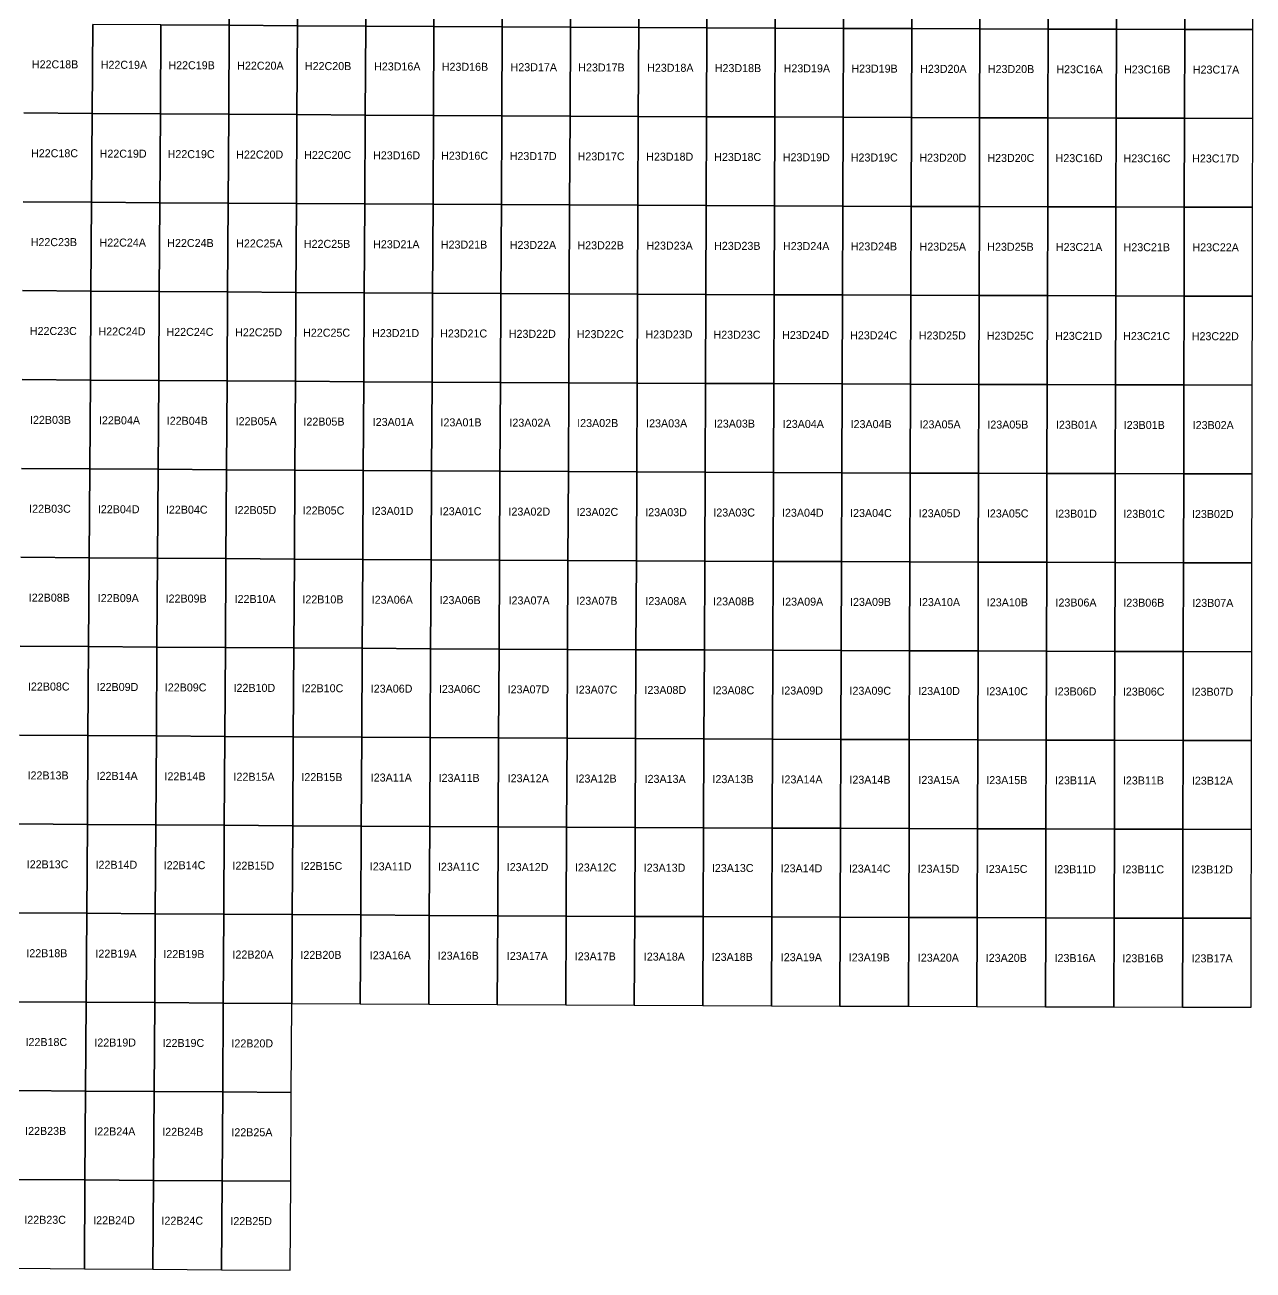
# Model space of a CAD drawing. Extents: x 333963 to 497885, y 4379816 to 4501773.
# Drawn here: x 446719 to 485083, y 4401903 to 4440791 of the extents above; entities that cross this region are included whole.
import ezdxf

# ---------------------------------------------------------------- set-up
doc = ezdxf.new("R2010")
doc.units = 0
doc.layers.add('PINDEX_5000', color=7, linetype='Continuous')

msp = doc.modelspace()

# ---------------------------------------------------------------- linework, layer by layer
at = {"layer": 'PINDEX_5000'}
for p, q in [((453102, 4440778), (453119, 4443554)), ((453119, 4443554), (453102, 4440778)), ((455234, 4440765), (455250, 4443541)), ((455250, 4443541), (455234, 4440765)), ((457365, 4440752), (457381, 4443528)), ((457381, 4443528), (457365, 4440752)), ((459497, 4440741), (459512, 4443517)), ((459512, 4443517), (459497, 4440741)), ((461629, 4440730), (461643, 4443506)), ((461643, 4443506), (461629, 4440730)), ((463761, 4440719), (463774, 4443495)), ((463774, 4443495), (463761, 4440719)), ((465892, 4440709), (465905, 4443485)), ((465905, 4443485), (465892, 4440709)), ((468024, 4440700), (468036, 4443476)), ((468036, 4443476), (468024, 4440700)), ((470156, 4440691), (470167, 4443467)), ((470167, 4443467), (470156, 4440691)), ((472287, 4440683), (472298, 4443459)), ((472298, 4443459), (472287, 4440683)), ((474419, 4440676), (474429, 4443452)), ((474429, 4443452), (474419, 4440676)), ((476551, 4440669), (476560, 4443445)), ((476560, 4443445), (476551, 4440669)), ((478683, 4440663), (478691, 4443438)), ((478691, 4443438), (478683, 4440663)), ((480814, 4440657), (480821, 4443433)), ((480821, 4443433), (480814, 4440657)), ((482946, 4440652), (482952, 4443428)), ((482952, 4443428), (482946, 4440652)), ((485078, 4440647), (485083, 4443423)), ((448820, 4438029), (448838, 4440805)), ((448838, 4440805), (448820, 4438029)), ((450970, 4440791), (448838, 4440805)), ((450952, 4438015), (450970, 4440791)), ((450970, 4440791), (450952, 4438015)), ((453102, 4440778), (450970, 4440791)), ((450970, 4440791), (453102, 4440778)), ((453085, 4438002), (453102, 4440778)), ((453102, 4440778), (453085, 4438002)), ((455234, 4440765), (453102, 4440778)), ((453102, 4440778), (455234, 4440765)), ((455217, 4437989), (455234, 4440765)), ((455234, 4440765), (455217, 4437989)), ((457365, 4440752), (455234, 4440765)), ((455234, 4440765), (457365, 4440752)), ((457350, 4437976), (457365, 4440752)), ((457365, 4440752), (457350, 4437976)), ((459497, 4440741), (457365, 4440752)), ((457365, 4440752), (459497, 4440741)), ((459482, 4437965), (459497, 4440741)), ((459497, 4440741), (459482, 4437965)), ((461629, 4440730), (459497, 4440741)), ((459497, 4440741), (461629, 4440730)), ((461615, 4437954), (461629, 4440730)), ((461629, 4440730), (461615, 4437954)), ((463761, 4440719), (461629, 4440730)), ((461629, 4440730), (463761, 4440719)), ((463747, 4437943), (463761, 4440719)), ((463761, 4440719), (463747, 4437943)), ((465892, 4440709), (463761, 4440719)), ((463761, 4440719), (465892, 4440709)), ((465880, 4437933), (465892, 4440709)), ((465892, 4440709), (465880, 4437933)), ((468024, 4440700), (465892, 4440709)), ((465892, 4440709), (468024, 4440700)), ((468012, 4437924), (468024, 4440700)), ((468024, 4440700), (468012, 4437924)), ((470156, 4440691), (468024, 4440700)), ((468024, 4440700), (470156, 4440691)), ((470145, 4437915), (470156, 4440691)), ((470156, 4440691), (470145, 4437915)), ((472287, 4440683), (470156, 4440691)), ((470156, 4440691), (472287, 4440683)), ((472277, 4437907), (472287, 4440683)), ((472287, 4440683), (472277, 4437907)), ((474419, 4440676), (472287, 4440683)), ((472287, 4440683), (474419, 4440676)), ((474410, 4437900), (474419, 4440676)), ((474419, 4440676), (474410, 4437900)), ((476551, 4440669), (474419, 4440676)), ((474419, 4440676), (476551, 4440669)), ((476542, 4437893), (476551, 4440669)), ((476551, 4440669), (476542, 4437893)), ((478683, 4440663), (476551, 4440669)), ((476551, 4440669), (478683, 4440663)), ((478675, 4437887), (478683, 4440663)), ((478683, 4440663), (478675, 4437887)), ((480814, 4440657), (478683, 4440663)), ((478683, 4440663), (480814, 4440657)), ((480807, 4437881), (480814, 4440657)), ((480814, 4440657), (480807, 4437881)), ((482946, 4440652), (480814, 4440657)), ((480814, 4440657), (482946, 4440652)), ((482940, 4437876), (482946, 4440652)), ((482946, 4440652), (482940, 4437876)), ((485078, 4440647), (482946, 4440652)), ((482946, 4440652), (485078, 4440647)), ((485072, 4437871), (485078, 4440647)), ((446687, 4438044), (448820, 4438029)), ((448820, 4438029), (446687, 4438044)), ((448801, 4435253), (448820, 4438029)), ((448820, 4438029), (448801, 4435253)), ((448820, 4438029), (450952, 4438015)), ((450952, 4438015), (448820, 4438029)), ((450934, 4435239), (450952, 4438015)), ((450952, 4438015), (450934, 4435239)), ((450952, 4438015), (453085, 4438002)), ((453085, 4438002), (450952, 4438015)), ((453068, 4435226), (453085, 4438002)), ((453085, 4438002), (453068, 4435226)), ((453085, 4438002), (455217, 4437989)), ((455217, 4437989), (453085, 4438002)), ((455201, 4435213), (455217, 4437989)), ((455217, 4437989), (455201, 4435213)), ((455217, 4437989), (457350, 4437976)), ((457350, 4437976), (455217, 4437989)), ((457334, 4435201), (457350, 4437976)), ((457350, 4437976), (457334, 4435201)), ((457350, 4437976), (459482, 4437965)), ((459482, 4437965), (457350, 4437976)), ((459467, 4435189), (459482, 4437965)), ((459482, 4437965), (459467, 4435189)), ((459482, 4437965), (461615, 4437954)), ((461615, 4437954), (459482, 4437965)), ((461601, 4435178), (461615, 4437954)), ((461615, 4437954), (461601, 4435178)), ((461615, 4437954), (463747, 4437943)), ((463747, 4437943), (461615, 4437954)), ((463734, 4435167), (463747, 4437943)), ((463747, 4437943), (463734, 4435167)), ((463747, 4437943), (465880, 4437933)), ((465880, 4437933), (463747, 4437943)), ((465867, 4435157), (465880, 4437933)), ((465880, 4437933), (465867, 4435157)), ((465880, 4437933), (468012, 4437924)), ((468012, 4437924), (465880, 4437933)), ((468001, 4435148), (468012, 4437924)), ((468012, 4437924), (468001, 4435148)), ((468012, 4437924), (470145, 4437915)), ((470145, 4437915), (468012, 4437924)), ((470134, 4435139), (470145, 4437915)), ((470145, 4437915), (470134, 4435139)), ((470145, 4437915), (472277, 4437907)), ((472277, 4437907), (470145, 4437915)), ((472267, 4435131), (472277, 4437907)), ((472277, 4437907), (472267, 4435131)), ((472277, 4437907), (474410, 4437900)), ((474410, 4437900), (472277, 4437907)), ((474401, 4435124), (474410, 4437900)), ((474410, 4437900), (474401, 4435124)), ((474410, 4437900), (476542, 4437893)), ((476542, 4437893), (474410, 4437900)), ((476534, 4435117), (476542, 4437893)), ((476542, 4437893), (476534, 4435117)), ((476542, 4437893), (478675, 4437887)), ((478675, 4437887), (476542, 4437893)), ((478667, 4435111), (478675, 4437887)), ((478675, 4437887), (478667, 4435111)), ((478675, 4437887), (480807, 4437881)), ((480807, 4437881), (478675, 4437887)), ((480800, 4435105), (480807, 4437881)), ((480807, 4437881), (480800, 4435105)), ((480807, 4437881), (482940, 4437876)), ((482940, 4437876), (480807, 4437881)), ((482934, 4435100), (482940, 4437876)), ((482940, 4437876), (482934, 4435100)), ((482940, 4437876), (485072, 4437871)), ((485072, 4437871), (482940, 4437876)), ((485067, 4435095), (485072, 4437871)), ((446668, 4435268), (448801, 4435253)), ((448801, 4435253), (446668, 4435268)), ((448782, 4432477), (448801, 4435253)), ((448801, 4435253), (448782, 4432477)), ((448801, 4435253), (450934, 4435239)), ((450934, 4435239), (448801, 4435253)), ((450916, 4432463), (450934, 4435239)), ((450934, 4435239), (450916, 4432463)), ((450934, 4435239), (453068, 4435226)), ((453068, 4435226), (450934, 4435239)), ((453050, 4432450), (453068, 4435226)), ((453068, 4435226), (453050, 4432450)), ((453068, 4435226), (455201, 4435213)), ((455201, 4435213), (453068, 4435226)), ((455184, 4432437), (455201, 4435213)), ((455201, 4435213), (455184, 4432437)), ((455201, 4435213), (457334, 4435201)), ((457334, 4435201), (455201, 4435213)), ((457319, 4432425), (457334, 4435201)), ((457334, 4435201), (457319, 4432425)), ((457334, 4435201), (459467, 4435189)), ((459467, 4435189), (457334, 4435201)), ((459453, 4432413), (459467, 4435189)), ((459467, 4435189), (459453, 4432413)), ((459467, 4435189), (461601, 4435178)), ((461601, 4435178), (459467, 4435189)), ((461587, 4432402), (461601, 4435178)), ((461601, 4435178), (461587, 4432402)), ((461601, 4435178), (463734, 4435167)), ((463734, 4435167), (461601, 4435178)), ((463721, 4432391), (463734, 4435167)), ((463734, 4435167), (463721, 4432391)), ((463734, 4435167), (465867, 4435157)), ((465867, 4435157), (463734, 4435167)), ((465855, 4432382), (465867, 4435157)), ((465867, 4435157), (465855, 4432382)), ((465867, 4435157), (468001, 4435148)), ((468001, 4435148), (465867, 4435157)), ((467989, 4432372), (468001, 4435148)), ((468001, 4435148), (467989, 4432372)), ((468001, 4435148), (470134, 4435139)), ((470134, 4435139), (468001, 4435148)), ((470123, 4432364), (470134, 4435139)), ((470134, 4435139), (470123, 4432364)), ((470134, 4435139), (472267, 4435131)), ((472267, 4435131), (470134, 4435139)), ((472257, 4432356), (472267, 4435131)), ((472267, 4435131), (472257, 4432356)), ((472267, 4435131), (474401, 4435124)), ((474401, 4435124), (472267, 4435131)), ((474391, 4432348), (474401, 4435124)), ((474401, 4435124), (474391, 4432348)), ((474401, 4435124), (476534, 4435117)), ((476534, 4435117), (474401, 4435124)), ((476525, 4432341), (476534, 4435117)), ((476534, 4435117), (476525, 4432341)), ((476534, 4435117), (478667, 4435111)), ((478667, 4435111), (476534, 4435117)), ((478659, 4432335), (478667, 4435111)), ((478667, 4435111), (478659, 4432335)), ((478667, 4435111), (480800, 4435105)), ((480800, 4435105), (478667, 4435111)), ((480793, 4432329), (480800, 4435105)), ((480800, 4435105), (480793, 4432329)), ((480800, 4435105), (482934, 4435100)), ((482934, 4435100), (480800, 4435105)), ((482927, 4432324), (482934, 4435100)), ((482934, 4435100), (482927, 4432324)), ((482934, 4435100), (485067, 4435095)), ((485067, 4435095), (482934, 4435100)), ((485062, 4432320), (485067, 4435095)), ((446648, 4432492), (448782, 4432477)), ((448782, 4432477), (446648, 4432492)), ((448764, 4429701), (448782, 4432477)), ((448782, 4432477), (448764, 4429701)), ((448782, 4432477), (450916, 4432463)), ((450916, 4432463), (448782, 4432477)), ((450898, 4429687), (450916, 4432463)), ((450916, 4432463), (450898, 4429687)), ((450916, 4432463), (453050, 4432450)), ((453050, 4432450), (450916, 4432463)), ((453033, 4429674), (453050, 4432450)), ((453050, 4432450), (453033, 4429674)), ((453050, 4432450), (455184, 4432437)), ((455184, 4432437), (453050, 4432450)), ((455168, 4429661), (455184, 4432437)), ((455184, 4432437), (455168, 4429661)), ((455184, 4432437), (457319, 4432425)), ((457319, 4432425), (455184, 4432437)), ((457303, 4429649), (457319, 4432425)), ((457319, 4432425), (457303, 4429649)), ((457319, 4432425), (459453, 4432413)), ((459453, 4432413), (457319, 4432425)), ((459438, 4429637), (459453, 4432413)), ((459453, 4432413), (459438, 4429637)), ((459453, 4432413), (461587, 4432402)), ((461587, 4432402), (459453, 4432413)), ((461573, 4429626), (461587, 4432402)), ((461587, 4432402), (461573, 4429626)), ((461587, 4432402), (463721, 4432391)), ((463721, 4432391), (461587, 4432402)), ((463708, 4429616), (463721, 4432391)), ((463721, 4432391), (463708, 4429616)), ((463721, 4432391), (465855, 4432382)), ((465855, 4432382), (463721, 4432391)), ((465842, 4429606), (465855, 4432382)), ((465855, 4432382), (465842, 4429606)), ((465855, 4432382), (467989, 4432372)), ((467989, 4432372), (465855, 4432382)), ((467977, 4429596), (467989, 4432372)), ((467989, 4432372), (467977, 4429596)), ((467989, 4432372), (470123, 4432364)), ((470123, 4432364), (467989, 4432372)), ((470112, 4429588), (470123, 4432364)), ((470123, 4432364), (470112, 4429588)), ((470123, 4432364), (472257, 4432356)), ((472257, 4432356), (470123, 4432364)), ((472247, 4429580), (472257, 4432356)), ((472257, 4432356), (472247, 4429580)), ((472257, 4432356), (474391, 4432348)), ((474391, 4432348), (472257, 4432356)), ((474382, 4429572), (474391, 4432348)), ((474391, 4432348), (474382, 4429572)), ((474391, 4432348), (476525, 4432341)), ((476525, 4432341), (474391, 4432348)), ((476517, 4429565), (476525, 4432341)), ((476525, 4432341), (476517, 4429565)), ((476525, 4432341), (478659, 4432335)), ((478659, 4432335), (476525, 4432341)), ((478652, 4429559), (478659, 4432335)), ((478659, 4432335), (478652, 4429559)), ((478659, 4432335), (480793, 4432329)), ((480793, 4432329), (478659, 4432335)), ((480786, 4429553), (480793, 4432329)), ((480793, 4432329), (480786, 4429553)), ((480793, 4432329), (482927, 4432324)), ((482927, 4432324), (480793, 4432329)), ((482921, 4429548), (482927, 4432324)), ((482927, 4432324), (482921, 4429548)), ((482927, 4432324), (485062, 4432320)), ((485062, 4432320), (482927, 4432324)), ((485056, 4429544), (485062, 4432320)), ((446629, 4429716), (448764, 4429701)), ((448764, 4429701), (446629, 4429716)), ((448745, 4426926), (448764, 4429701)), ((448764, 4429701), (448745, 4426926)), ((448764, 4429701), (450898, 4429687)), ((450898, 4429687), (448764, 4429701)), ((450880, 4426912), (450898, 4429687)), ((450898, 4429687), (450880, 4426912)), ((450898, 4429687), (453033, 4429674)), ((453033, 4429674), (450898, 4429687)), ((453016, 4426898), (453033, 4429674)), ((453033, 4429674), (453016, 4426898)), ((453033, 4429674), (455168, 4429661)), ((455168, 4429661), (453033, 4429674)), ((455152, 4426885), (455168, 4429661)), ((455168, 4429661), (455152, 4426885)), ((455168, 4429661), (457303, 4429649)), ((457303, 4429649), (455168, 4429661)), ((457287, 4426873), (457303, 4429649)), ((457303, 4429649), (457287, 4426873)), ((457303, 4429649), (459438, 4429637)), ((459438, 4429637), (457303, 4429649)), ((459423, 4426861), (459438, 4429637)), ((459438, 4429637), (459423, 4426861)), ((459438, 4429637), (461573, 4429626)), ((461573, 4429626), (459438, 4429637)), ((461559, 4426850), (461573, 4429626)), ((461573, 4429626), (461559, 4426850)), ((461573, 4429626), (463708, 4429616)), ((463708, 4429616), (461573, 4429626)), ((463694, 4426840), (463708, 4429616)), ((463708, 4429616), (463694, 4426840)), ((463708, 4429616), (465842, 4429606)), ((465842, 4429606), (463708, 4429616)), ((465830, 4426830), (465842, 4429606)), ((465842, 4429606), (465830, 4426830)), ((465842, 4429606), (467977, 4429596)), ((467977, 4429596), (465842, 4429606)), ((467966, 4426821), (467977, 4429596)), ((467977, 4429596), (467966, 4426821)), ((467977, 4429596), (470112, 4429588)), ((470112, 4429588), (467977, 4429596)), ((470101, 4426812), (470112, 4429588)), ((470112, 4429588), (470101, 4426812)), ((470112, 4429588), (472247, 4429580)), ((472247, 4429580), (470112, 4429588)), ((472237, 4426804), (472247, 4429580)), ((472247, 4429580), (472237, 4426804)), ((472247, 4429580), (474382, 4429572)), ((474382, 4429572), (472247, 4429580)), ((474372, 4426796), (474382, 4429572)), ((474382, 4429572), (474372, 4426796)), ((474382, 4429572), (476517, 4429565)), ((476517, 4429565), (474382, 4429572)), ((476508, 4426789), (476517, 4429565)), ((476517, 4429565), (476508, 4426789)), ((476517, 4429565), (478652, 4429559)), ((478652, 4429559), (476517, 4429565)), ((478644, 4426783), (478652, 4429559)), ((478652, 4429559), (478644, 4426783)), ((478652, 4429559), (480786, 4429553)), ((480786, 4429553), (478652, 4429559)), ((480779, 4426777), (480786, 4429553)), ((480786, 4429553), (480779, 4426777)), ((480786, 4429553), (482921, 4429548)), ((482921, 4429548), (480786, 4429553)), ((482915, 4426772), (482921, 4429548)), ((482921, 4429548), (482915, 4426772)), ((482921, 4429548), (485056, 4429544)), ((485056, 4429544), (482921, 4429548)), ((485051, 4426768), (485056, 4429544)), ((446609, 4426940), (448745, 4426926)), ((448745, 4426926), (446609, 4426940)), ((448726, 4424150), (448745, 4426926)), ((448745, 4426926), (448726, 4424150)), ((448745, 4426926), (450880, 4426912)), ((450880, 4426912), (448745, 4426926)), ((450863, 4424136), (450880, 4426912)), ((450880, 4426912), (450863, 4424136)), ((450880, 4426912), (453016, 4426898)), ((453016, 4426898), (450880, 4426912)), ((452999, 4424122), (453016, 4426898)), ((453016, 4426898), (452999, 4424122)), ((453016, 4426898), (455152, 4426885)), ((455152, 4426885), (453016, 4426898)), ((455135, 4424109), (455152, 4426885)), ((455152, 4426885), (455135, 4424109)), ((455152, 4426885), (457287, 4426873)), ((457287, 4426873), (455152, 4426885)), ((457272, 4424097), (457287, 4426873)), ((457287, 4426873), (457272, 4424097)), ((457287, 4426873), (459423, 4426861)), ((459423, 4426861), (457287, 4426873)), ((459408, 4424085), (459423, 4426861)), ((459423, 4426861), (459408, 4424085)), ((459423, 4426861), (461559, 4426850)), ((461559, 4426850), (459423, 4426861)), ((461545, 4424074), (461559, 4426850)), ((461559, 4426850), (461545, 4424074)), ((461559, 4426850), (463694, 4426840)), ((463694, 4426840), (461559, 4426850)), ((463681, 4424064), (463694, 4426840)), ((463694, 4426840), (463681, 4424064)), ((463694, 4426840), (465830, 4426830)), ((465830, 4426830), (463694, 4426840)), ((465818, 4424054), (465830, 4426830)), ((465830, 4426830), (465818, 4424054)), ((465830, 4426830), (467966, 4426821)), ((467966, 4426821), (465830, 4426830)), ((467954, 4424045), (467966, 4426821)), ((467966, 4426821), (467954, 4424045)), ((467966, 4426821), (470101, 4426812)), ((470101, 4426812), (467966, 4426821)), ((470090, 4424036), (470101, 4426812)), ((470101, 4426812), (470090, 4424036)), ((470101, 4426812), (472237, 4426804)), ((472237, 4426804), (470101, 4426812)), ((472227, 4424028), (472237, 4426804)), ((472237, 4426804), (472227, 4424028)), ((472237, 4426804), (474372, 4426796)), ((474372, 4426796), (472237, 4426804)), ((474363, 4424020), (474372, 4426796)), ((474372, 4426796), (474363, 4424020)), ((474372, 4426796), (476508, 4426789)), ((476508, 4426789), (474372, 4426796)), ((476500, 4424014), (476508, 4426789)), ((476508, 4426789), (476500, 4424014)), ((476508, 4426789), (478644, 4426783)), ((478644, 4426783), (476508, 4426789)), ((478636, 4424007), (478644, 4426783)), ((478644, 4426783), (478636, 4424007)), ((478644, 4426783), (480779, 4426777)), ((480779, 4426777), (478644, 4426783)), ((480772, 4424002), (480779, 4426777)), ((480779, 4426777), (480772, 4424002)), ((480779, 4426777), (482915, 4426772)), ((482915, 4426772), (480779, 4426777)), ((482909, 4423996), (482915, 4426772)), ((482915, 4426772), (482909, 4423996)), ((482915, 4426772), (485051, 4426768)), ((485051, 4426768), (482915, 4426772)), ((485045, 4423992), (485051, 4426768)), ((446590, 4424164), (448726, 4424150)), ((448726, 4424150), (446590, 4424164)), ((448708, 4421374), (448726, 4424150)), ((448726, 4424150), (448708, 4421374)), ((448726, 4424150), (450863, 4424136)), ((450863, 4424136), (448726, 4424150)), ((450845, 4421360), (450863, 4424136)), ((450863, 4424136), (450845, 4421360)), ((450863, 4424136), (452999, 4424122)), ((452999, 4424122), (450863, 4424136)), ((452982, 4421346), (452999, 4424122)), ((452999, 4424122), (452982, 4421346)), ((452999, 4424122), (455135, 4424109)), ((455135, 4424109), (452999, 4424122)), ((455119, 4421333), (455135, 4424109)), ((455135, 4424109), (455119, 4421333)), ((455135, 4424109), (457272, 4424097)), ((457272, 4424097), (455135, 4424109)), ((457256, 4421321), (457272, 4424097)), ((457272, 4424097), (457256, 4421321)), ((457272, 4424097), (459408, 4424085)), ((459408, 4424085), (457272, 4424097)), ((459393, 4421310), (459408, 4424085)), ((459408, 4424085), (459393, 4421310)), ((459408, 4424085), (461545, 4424074)), ((461545, 4424074), (459408, 4424085)), ((461531, 4421298), (461545, 4424074)), ((461545, 4424074), (461531, 4421298)), ((461545, 4424074), (463681, 4424064)), ((463681, 4424064), (461545, 4424074)), ((463668, 4421288), (463681, 4424064)), ((463681, 4424064), (463668, 4421288)), ((463681, 4424064), (465818, 4424054)), ((465818, 4424054), (463681, 4424064)), ((465805, 4421278), (465818, 4424054)), ((465818, 4424054), (465805, 4421278)), ((465818, 4424054), (467954, 4424045)), ((467954, 4424045), (465818, 4424054)), ((467942, 4421269), (467954, 4424045)), ((467954, 4424045), (467942, 4421269)), ((467954, 4424045), (470090, 4424036)), ((470090, 4424036), (467954, 4424045)), ((470079, 4421260), (470090, 4424036)), ((470090, 4424036), (470079, 4421260)), ((470090, 4424036), (472227, 4424028)), ((472227, 4424028), (470090, 4424036)), ((472217, 4421252), (472227, 4424028)), ((472227, 4424028), (472217, 4421252)), ((472227, 4424028), (474363, 4424020)), ((474363, 4424020), (472227, 4424028)), ((474354, 4421245), (474363, 4424020)), ((474363, 4424020), (474354, 4421245)), ((474363, 4424020), (476500, 4424014)), ((476500, 4424014), (474363, 4424020)), ((476491, 4421238), (476500, 4424014)), ((476500, 4424014), (476491, 4421238)), ((476500, 4424014), (478636, 4424007)), ((478636, 4424007), (476500, 4424014)), ((478628, 4421231), (478636, 4424007)), ((478636, 4424007), (478628, 4421231)), ((478636, 4424007), (480772, 4424002)), ((480772, 4424002), (478636, 4424007)), ((480765, 4421226), (480772, 4424002)), ((480772, 4424002), (480765, 4421226)), ((480772, 4424002), (482909, 4423996)), ((482909, 4423996), (480772, 4424002)), ((482903, 4421221), (482909, 4423996)), ((482909, 4423996), (482903, 4421221)), ((482909, 4423996), (485045, 4423992)), ((485045, 4423992), (482909, 4423996)), ((485040, 4421216), (485045, 4423992)), ((446570, 4421389), (448708, 4421374)), ((448708, 4421374), (446570, 4421389)), ((448689, 4418598), (448708, 4421374)), ((448708, 4421374), (448689, 4418598)), ((448708, 4421374), (450845, 4421360)), ((450845, 4421360), (448708, 4421374)), ((450827, 4418584), (450845, 4421360)), ((450845, 4421360), (450827, 4418584)), ((450845, 4421360), (452982, 4421346)), ((452982, 4421346), (450845, 4421360)), ((452965, 4418570), (452982, 4421346)), ((452982, 4421346), (452965, 4418570)), ((452982, 4421346), (455119, 4421333)), ((455119, 4421333), (452982, 4421346)), ((455103, 4418558), (455119, 4421333)), ((455119, 4421333), (455103, 4418558)), ((455119, 4421333), (457256, 4421321)), ((457256, 4421321), (455119, 4421333)), ((457241, 4418545), (457256, 4421321)), ((457256, 4421321), (457241, 4418545)), ((457256, 4421321), (459393, 4421310)), ((459393, 4421310), (457256, 4421321)), ((459379, 4418534), (459393, 4421310)), ((459393, 4421310), (459379, 4418534)), ((459393, 4421310), (461531, 4421298)), ((461531, 4421298), (459393, 4421310)), ((461517, 4418523), (461531, 4421298)), ((461531, 4421298), (461517, 4418523)), ((461531, 4421298), (463668, 4421288)), ((463668, 4421288), (461531, 4421298)), ((463655, 4418512), (463668, 4421288)), ((463668, 4421288), (463655, 4418512)), ((463668, 4421288), (465805, 4421278)), ((465805, 4421278), (463668, 4421288)), ((465793, 4418502), (465805, 4421278)), ((465805, 4421278), (465793, 4418502)), ((465805, 4421278), (467942, 4421269)), ((467942, 4421269), (465805, 4421278)), ((467931, 4418493), (467942, 4421269)), ((467942, 4421269), (467931, 4418493)), ((467942, 4421269), (470079, 4421260)), ((470079, 4421260), (467942, 4421269)), ((470069, 4418484), (470079, 4421260)), ((470079, 4421260), (470069, 4418484)), ((470079, 4421260), (472217, 4421252)), ((472217, 4421252), (470079, 4421260)), ((472207, 4418476), (472217, 4421252)), ((472217, 4421252), (472207, 4418476)), ((472217, 4421252), (474354, 4421245)), ((474354, 4421245), (472217, 4421252)), ((474344, 4418469), (474354, 4421245)), ((474354, 4421245), (474344, 4418469)), ((474354, 4421245), (476491, 4421238)), ((476491, 4421238), (474354, 4421245)), ((476482, 4418462), (476491, 4421238)), ((476491, 4421238), (476482, 4418462)), ((476491, 4421238), (478628, 4421231)), ((478628, 4421231), (476491, 4421238)), ((478620, 4418456), (478628, 4421231)), ((478628, 4421231), (478620, 4418456)), ((478628, 4421231), (480765, 4421226)), ((480765, 4421226), (478628, 4421231)), ((480758, 4418450), (480765, 4421226)), ((480765, 4421226), (480758, 4418450)), ((480765, 4421226), (482903, 4421221)), ((482903, 4421221), (480765, 4421226)), ((482896, 4418445), (482903, 4421221)), ((482903, 4421221), (482896, 4418445)), ((482903, 4421221), (485040, 4421216)), ((485040, 4421216), (482903, 4421221)), ((485034, 4418440), (485040, 4421216)), ((446551, 4418613), (448689, 4418598)), ((448689, 4418598), (446551, 4418613)), ((448670, 4415822), (448689, 4418598)), ((448689, 4418598), (448670, 4415822)), ((448689, 4418598), (450827, 4418584)), ((450827, 4418584), (448689, 4418598)), ((450809, 4415808), (450827, 4418584)), ((450827, 4418584), (450809, 4415808)), ((450827, 4418584), (452965, 4418570)), ((452965, 4418570), (450827, 4418584)), ((452948, 4415795), (452965, 4418570)), ((452965, 4418570), (452948, 4415795)), ((452965, 4418570), (455103, 4418558)), ((455103, 4418558), (452965, 4418570)), ((455086, 4415782), (455103, 4418558)), ((455103, 4418558), (455086, 4415782)), ((455103, 4418558), (457241, 4418545)), ((457241, 4418545), (455103, 4418558)), ((457225, 4415770), (457241, 4418545)), ((457241, 4418545), (457225, 4415770)), ((457241, 4418545), (459379, 4418534)), ((459379, 4418534), (457241, 4418545)), ((459364, 4415758), (459379, 4418534)), ((459379, 4418534), (459364, 4415758)), ((459379, 4418534), (461517, 4418523)), ((461517, 4418523), (459379, 4418534)), ((461503, 4415747), (461517, 4418523)), ((461517, 4418523), (461503, 4415747)), ((461517, 4418523), (463655, 4418512)), ((463655, 4418512), (461517, 4418523)), ((463641, 4415736), (463655, 4418512)), ((463655, 4418512), (463641, 4415736)), ((463655, 4418512), (465793, 4418502)), ((465793, 4418502), (463655, 4418512)), ((465780, 4415726), (465793, 4418502)), ((465793, 4418502), (465780, 4415726)), ((465793, 4418502), (467931, 4418493)), ((467931, 4418493), (465793, 4418502)), ((467919, 4415717), (467931, 4418493)), ((467931, 4418493), (467919, 4415717)), ((467931, 4418493), (470069, 4418484)), ((470069, 4418484), (467931, 4418493)), ((470058, 4415708), (470069, 4418484)), ((470069, 4418484), (470058, 4415708)), ((470069, 4418484), (472207, 4418476)), ((472207, 4418476), (470069, 4418484)), ((472196, 4415700), (472207, 4418476)), ((472207, 4418476), (472196, 4415700)), ((472207, 4418476), (474344, 4418469)), ((474344, 4418469), (472207, 4418476)), ((474335, 4415693), (474344, 4418469)), ((474344, 4418469), (474335, 4415693)), ((474344, 4418469), (476482, 4418462)), ((476482, 4418462), (474344, 4418469)), ((476474, 4415686), (476482, 4418462)), ((476482, 4418462), (476474, 4415686)), ((476482, 4418462), (478620, 4418456)), ((478620, 4418456), (476482, 4418462)), ((478613, 4415680), (478620, 4418456)), ((478620, 4418456), (478613, 4415680)), ((478620, 4418456), (480758, 4418450)), ((480758, 4418450), (478620, 4418456)), ((480751, 4415674), (480758, 4418450)), ((480758, 4418450), (480751, 4415674)), ((480758, 4418450), (482896, 4418445)), ((482896, 4418445), (480758, 4418450)), ((482890, 4415669), (482896, 4418445)), ((482896, 4418445), (482890, 4415669)), ((482896, 4418445), (485034, 4418440)), ((485034, 4418440), (482896, 4418445)), ((485029, 4415665), (485034, 4418440)), ((446531, 4415837), (448670, 4415822)), ((448670, 4415822), (446531, 4415837)), ((448652, 4413046), (448670, 4415822)), ((448670, 4415822), (448652, 4413046)), ((448670, 4415822), (450809, 4415808)), ((450809, 4415808), (448670, 4415822)), ((450791, 4413032), (450809, 4415808)), ((450809, 4415808), (450791, 4413032)), ((450809, 4415808), (452948, 4415795)), ((452948, 4415795), (450809, 4415808)), ((452931, 4413019), (452948, 4415795)), ((452948, 4415795), (452931, 4413019)), ((452948, 4415795), (455086, 4415782)), ((455086, 4415782), (452948, 4415795)), ((455070, 4413006), (455086, 4415782)), ((455086, 4415782), (455070, 4413006)), ((455086, 4415782), (457225, 4415770)), ((457225, 4415770), (455086, 4415782)), ((457210, 4412994), (457225, 4415770)), ((457225, 4415770), (457210, 4412994)), ((457225, 4415770), (459364, 4415758)), ((459364, 4415758), (457225, 4415770)), ((459349, 4412982), (459364, 4415758)), ((459364, 4415758), (459349, 4412982)), ((459364, 4415758), (461503, 4415747)), ((461503, 4415747), (459364, 4415758)), ((461489, 4412971), (461503, 4415747)), ((461503, 4415747), (461489, 4412971)), ((461503, 4415747), (463641, 4415736)), ((463641, 4415736), (461503, 4415747)), ((463628, 4412960), (463641, 4415736)), ((463641, 4415736), (463628, 4412960)), ((463641, 4415736), (465780, 4415726)), ((465780, 4415726), (463641, 4415736)), ((465768, 4412951), (465780, 4415726)), ((465780, 4415726), (465768, 4412951)), ((465780, 4415726), (467919, 4415717)), ((467919, 4415717), (465780, 4415726)), ((467907, 4412941), (467919, 4415717)), ((467919, 4415717), (467907, 4412941)), ((467919, 4415717), (470058, 4415708)), ((470058, 4415708), (467919, 4415717)), ((470047, 4412933), (470058, 4415708)), ((470058, 4415708), (470047, 4412933)), ((470058, 4415708), (472196, 4415700)), ((472196, 4415700), (470058, 4415708)), ((472186, 4412925), (472196, 4415700)), ((472196, 4415700), (472186, 4412925)), ((472196, 4415700), (474335, 4415693)), ((474335, 4415693), (472196, 4415700)), ((474326, 4412917), (474335, 4415693)), ((474335, 4415693), (474326, 4412917)), ((474335, 4415693), (476474, 4415686)), ((476474, 4415686), (474335, 4415693)), ((476465, 4412910), (476474, 4415686)), ((476474, 4415686), (476465, 4412910)), ((476474, 4415686), (478613, 4415680)), ((478613, 4415680), (476474, 4415686)), ((478605, 4412904), (478613, 4415680)), ((478613, 4415680), (478605, 4412904)), ((478613, 4415680), (480751, 4415674)), ((480751, 4415674), (478613, 4415680)), ((480744, 4412898), (480751, 4415674)), ((480751, 4415674), (480744, 4412898)), ((480751, 4415674), (482890, 4415669)), ((482890, 4415669), (480751, 4415674)), ((482884, 4412893), (482890, 4415669)), ((482890, 4415669), (482884, 4412893)), ((482890, 4415669), (485029, 4415665)), ((485029, 4415665), (482890, 4415669)), ((485023, 4412889), (485029, 4415665)), ((446512, 4413061), (448652, 4413046)), ((448652, 4413046), (446512, 4413061)), ((448633, 4410271), (448652, 4413046)), ((448652, 4413046), (448633, 4410271)), ((448652, 4413046), (450791, 4413032)), ((450791, 4413032), (448652, 4413046)), ((450773, 4410256), (450791, 4413032)), ((450791, 4413032), (450773, 4410256)), ((450791, 4413032), (452931, 4413019)), ((452931, 4413019), (450791, 4413032)), ((452914, 4410243), (452931, 4413019)), ((452931, 4413019), (452914, 4410243)), ((452931, 4413019), (455070, 4413006)), ((455070, 4413006), (452931, 4413019)), ((455054, 4410230), (455070, 4413006)), ((455070, 4413006), (455054, 4410230)), ((455070, 4413006), (457210, 4412994)), ((457210, 4412994), (455070, 4413006)), ((457194, 4410218), (457210, 4412994)), ((457210, 4412994), (457194, 4410218)), ((457210, 4412994), (459349, 4412982)), ((459349, 4412982), (457210, 4412994)), ((459334, 4410206), (459349, 4412982)), ((459349, 4412982), (459334, 4410206)), ((459349, 4412982), (461489, 4412971)), ((461489, 4412971), (459349, 4412982)), ((461475, 4410195), (461489, 4412971)), ((461489, 4412971), (461475, 4410195)), ((461489, 4412971), (463628, 4412960)), ((463628, 4412960), (461489, 4412971)), ((463615, 4410185), (463628, 4412960)), ((463628, 4412960), (463615, 4410185)), ((463628, 4412960), (465768, 4412951)), ((465768, 4412951), (463628, 4412960)), ((465755, 4410175), (465768, 4412951)), ((465768, 4412951), (465755, 4410175)), ((465768, 4412951), (467907, 4412941)), ((467907, 4412941), (465768, 4412951)), ((467896, 4410166), (467907, 4412941)), ((467907, 4412941), (467896, 4410166)), ((467907, 4412941), (470047, 4412933)), ((470047, 4412933), (467907, 4412941)), ((470036, 4410157), (470047, 4412933)), ((470047, 4412933), (470036, 4410157)), ((470047, 4412933), (472186, 4412925)), ((472186, 4412925), (470047, 4412933)), ((472176, 4410149), (472186, 4412925)), ((472186, 4412925), (472176, 4410149)), ((472186, 4412925), (474326, 4412917)), ((474326, 4412917), (472186, 4412925)), ((474317, 4410141), (474326, 4412917)), ((474326, 4412917), (474317, 4410141)), ((474326, 4412917), (476465, 4412910)), ((476465, 4412910), (474326, 4412917)), ((476457, 4410134), (476465, 4412910)), ((476465, 4412910), (476457, 4410134)), ((476465, 4412910), (478605, 4412904)), ((478605, 4412904), (476465, 4412910)), ((478597, 4410128), (478605, 4412904)), ((478605, 4412904), (478597, 4410128)), ((478605, 4412904), (480744, 4412898)), ((480744, 4412898), (478605, 4412904)), ((480737, 4410122), (480744, 4412898)), ((480744, 4412898), (480737, 4410122)), ((480744, 4412898), (482884, 4412893)), ((482884, 4412893), (480744, 4412898)), ((482878, 4410117), (482884, 4412893)), ((482884, 4412893), (482878, 4410117)), ((482884, 4412893), (485023, 4412889)), ((485023, 4412889), (482884, 4412893)), ((485018, 4410113), (485023, 4412889)), ((446493, 4410285), (448633, 4410271)), ((448633, 4410271), (446493, 4410285)), ((448614, 4407495), (448633, 4410271)), ((448633, 4410271), (448614, 4407495)), ((448633, 4410271), (450773, 4410256)), ((450773, 4410256), (448633, 4410271)), ((450755, 4407481), (450773, 4410256)), ((450773, 4410256), (450755, 4407481)), ((450773, 4410256), (452914, 4410243)), ((452914, 4410243), (450773, 4410256)), ((452897, 4407467), (452914, 4410243)), ((452914, 4410243), (452897, 4407467)), ((452914, 4410243), (455054, 4410230)), ((455054, 4410230), (452914, 4410243)), ((455038, 4407454), (455054, 4410230)), ((455054, 4410230), (457194, 4410218)), ((457194, 4410218), (459334, 4410206)), ((459334, 4410206), (461475, 4410195)), ((461475, 4410195), (463615, 4410185)), ((463615, 4410185), (465755, 4410175)), ((465755, 4410175), (467896, 4410166)), ((467896, 4410166), (470036, 4410157)), ((470036, 4410157), (472176, 4410149)), ((472176, 4410149), (474317, 4410141)), ((474317, 4410141), (476457, 4410134)), ((476457, 4410134), (478597, 4410128)), ((478597, 4410128), (480737, 4410122)), ((480737, 4410122), (482878, 4410117)), ((482878, 4410117), (485018, 4410113)), ((446473, 4407509), (448614, 4407495)), ((448614, 4407495), (446473, 4407509)), ((448596, 4404719), (448614, 4407495)), ((448614, 4407495), (448596, 4404719)), ((448614, 4407495), (450755, 4407481)), ((450755, 4407481), (448614, 4407495)), ((450738, 4404705), (450755, 4407481)), ((450755, 4407481), (450738, 4404705)), ((450755, 4407481), (452897, 4407467)), ((452897, 4407467), (450755, 4407481)), ((452879, 4404691), (452897, 4407467)), ((452897, 4407467), (452879, 4404691)), ((452897, 4407467), (455038, 4407454)), ((455038, 4407454), (452897, 4407467)), ((455021, 4404679), (455038, 4407454)), ((446454, 4404734), (448596, 4404719)), ((448596, 4404719), (446454, 4404734)), ((448577, 4401943), (448596, 4404719)), ((448596, 4404719), (448577, 4401943)), ((448596, 4404719), (450738, 4404705)), ((450738, 4404705), (448596, 4404719)), ((450720, 4401929), (450738, 4404705)), ((450738, 4404705), (450720, 4401929)), ((450738, 4404705), (452879, 4404691)), ((452879, 4404691), (450738, 4404705)), ((452862, 4401916), (452879, 4404691)), ((452879, 4404691), (452862, 4401916)), ((452879, 4404691), (455021, 4404679)), ((455021, 4404679), (452879, 4404691)), ((455005, 4401903), (455021, 4404679)), ((446435, 4401958), (448577, 4401943)), ((448577, 4401943), (450720, 4401929)), ((450720, 4401929), (452862, 4401916)), ((452862, 4401916), (455005, 4401903))]:
    msp.add_line(p, q, dxfattribs=at)

# ---------------------------------------------------------------- texts
for s, p in [('H22C18B', (446937, 4439434)), ('H22C19A', (449087, 4439420)), ('H22C19B', (451201, 4439406)), ('H22C20A', (453351, 4439393)), ('H22C20B', (455465, 4439380)), ('H23D16A', (457626, 4439368)), ('H23D16B', (459740, 4439357)), ('H23D17A', (461890, 4439346)), ('H23D17B', (464004, 4439336)), ('H23D18A', (466154, 4439326)), ('H23D18B', (468268, 4439317)), ('H23D19A', (470419, 4439309)), ('H23D19B', (472533, 4439301)), ('H23D20A', (474683, 4439294)), ('H23D20B', (476797, 4439287)), ('H23C16A', (478937, 4439281)), ('H23C16B', (481051, 4439276)), ('H23C17A', (483201, 4439271)), ('H22C18C', (446911, 4436658)), ('H22C19D', (449053, 4436644)), ('H22C19C', (451177, 4436630)), ('H22C20D', (453319, 4436617)), ('H22C20C', (455442, 4436604)), ('H23D16D', (457595, 4436592)), ('H23D16C', (459718, 4436581)), ('H23D17D', (461861, 4436570)), ('H23D17C', (463984, 4436560)), ('H23D18D', (466127, 4436550)), ('H23D18C', (468250, 4436541)), ('H23D19D', (470393, 4436533)), ('H23D19C', (472516, 4436525)), ('H23D20D', (474658, 4436518)), ('H23D20C', (476782, 4436511)), ('H23C16D', (478914, 4436505)), ('H23C16C', (481037, 4436500)), ('H23C17D', (483180, 4436495)), ('H22C23B', (446899, 4433882)), ('H22C24A', (449050, 4433868)), ('H22C24B', (451166, 4433854)), ('H22C25A', (453318, 4433841)), ('H22C25B', (455433, 4433828)), ('H23D21A', (457596, 4433816)), ('H23D21B', (459711, 4433805)), ('H23D22A', (461863, 4433794)), ('H23D22B', (463978, 4433784)), ('H23D23A', (466130, 4433775)), ('H23D23B', (468246, 4433766)), ('H23D24A', (470398, 4433757)), ('H23D24B', (472513, 4433749)), ('H23D25A', (474665, 4433742)), ('H23D25B', (476780, 4433736)), ('H23C21A', (478922, 4433730)), ('H23C21B', (481038, 4433724)), ('H23C22A', (483189, 4433719)), ('H22C23C', (446873, 4431106)), ('H22C24D', (449017, 4431092)), ('H22C24C', (451141, 4431078)), ('H22C25D', (453286, 4431065)), ('H22C25C', (455410, 4431053)), ('H23D21D', (457565, 4431041)), ('H23D21C', (459690, 4431029)), ('H23D22D', (461834, 4431018)), ('H23D22C', (463959, 4431008)), ('H23D23D', (466103, 4430999)), ('H23D23C', (468228, 4430990)), ('H23D24D', (470372, 4430981)), ('H23D24C', (472496, 4430973)), ('H23D25D', (474641, 4430966)), ('H23D25C', (476765, 4430960)), ('H23C21D', (478899, 4430954)), ('H23C21C', (481024, 4430948)), ('H23C22D', (483168, 4430944)), ('I22B03B', (446878, 4428331)), ('I22B04A', (449032, 4428316)), ('I22B04B', (451149, 4428302)), ('I22B05A', (453302, 4428289)), ('I22B05B', (455419, 4428277)), ('I23A01A', (457583, 4428265)), ('I23A01B', (459700, 4428253)), ('I23A02A', (461853, 4428243)), ('I23A02B', (463970, 4428232)), ('I23A03A', (466124, 4428223)), ('I23A03B', (468241, 4428214)), ('I23A04A', (470394, 4428205)), ('I23A04B', (472511, 4428198)), ('I23A05A', (474665, 4428190)), ('I23A05B', (476782, 4428184)), ('I23B01A', (478925, 4428178)), ('I23B01B', (481042, 4428172)), ('I23B02A', (483196, 4428168)), ('I22B03C', (446852, 4425555)), ('I22B04D', (448998, 4425540)), ('I22B04C', (451124, 4425527)), ('I22B05D', (453270, 4425513)), ('I22B05C', (455396, 4425501)), ('I23A01D', (457552, 4425489)), ('I23A01C', (459679, 4425477)), ('I23A02D', (461824, 4425467)), ('I23A02C', (463951, 4425456)), ('I23A03D', (466096, 4425447)), ('I23A03C', (468223, 4425438)), ('I23A04D', (470368, 4425430)), ('I23A04C', (472495, 4425422)), ('I23A05D', (474640, 4425415)), ('I23A05C', (476767, 4425408)), ('I23B01D', (478902, 4425402)), ('I23B01C', (481029, 4425397)), ('I23B02D', (483174, 4425392)), ('I22B08B', (446840, 4422779)), ('I22B09A', (448995, 4422764)), ('I22B09B', (451114, 4422751)), ('I22B10A', (453269, 4422737)), ('I22B10B', (455387, 4422725)), ('I23A06A', (457553, 4422713)), ('I23A06B', (459671, 4422702)), ('I23A07A', (461826, 4422691)), ('I23A07B', (463945, 4422681)), ('I23A08A', (466100, 4422671)), ('I23A08B', (468218, 4422662)), ('I23A09A', (470373, 4422654)), ('I23A09B', (472492, 4422646)), ('I23A10A', (474647, 4422639)), ('I23A10B', (476766, 4422632)), ('I23B06A', (478910, 4422626)), ('I23B06B', (481029, 4422621)), ('I23B07A', (483184, 4422616)), ('I22B08C', (446814, 4420003)), ('I22B09D', (448961, 4419989)), ('I22B09C', (451089, 4419975)), ('I22B10D', (453236, 4419962)), ('I22B10C', (455364, 4419949)), ('I23A06D', (457522, 4419937)), ('I23A06C', (459650, 4419926)), ('I23A07D', (461797, 4419915)), ('I23A07C', (463925, 4419905)), ('I23A08D', (466072, 4419895)), ('I23A08C', (468200, 4419886)), ('I23A09D', (470347, 4419878)), ('I23A09C', (472475, 4419870)), ('I23A10D', (474623, 4419863)), ('I23A10C', (476750, 4419856)), ('I23B06D', (478887, 4419850)), ('I23B06C', (481015, 4419845)), ('I23B07D', (483163, 4419840)), ('I22B13B', (446802, 4417227)), ('I22B14A', (448959, 4417213)), ('I22B14B', (451079, 4417199)), ('I22B15A', (453235, 4417186)), ('I22B15B', (455355, 4417173)), ('I23A11A', (457522, 4417161)), ('I23A11B', (459642, 4417150)), ('I23A12A', (461799, 4417139)), ('I23A12B', (463919, 4417129)), ('I23A13A', (466076, 4417119)), ('I23A13B', (468196, 4417110)), ('I23A14A', (470352, 4417102)), ('I23A14B', (472473, 4417094)), ('I23A15A', (474629, 4417087)), ('I23A15B', (476749, 4417080)), ('I23B11A', (478896, 4417074)), ('I23B11B', (481016, 4417069)), ('I23B12A', (483172, 4417064)), ('I22B13C', (446776, 4414451)), ('I22B14D', (448925, 4414437)), ('I22B14C', (451054, 4414423)), ('I22B15D', (453203, 4414410)), ('I22B15C', (455333, 4414397)), ('I23A11D', (457492, 4414385)), ('I23A11C', (459621, 4414374)), ('I23A12D', (461770, 4414363)), ('I23A12C', (463899, 4414353)), ('I23A13D', (466048, 4414344)), ('I23A13C', (468178, 4414335)), ('I23A14D', (470326, 4414326)), ('I23A14C', (472456, 4414318)), ('I23A15D', (474605, 4414311)), ('I23A15C', (476734, 4414305)), ('I23B11D', (478873, 4414299)), ('I23B11C', (481002, 4414293)), ('I23B12D', (483151, 4414289)), ('I22B18B', (446764, 4411675)), ('I22B19A', (448922, 4411661)), ('I22B19B', (451044, 4411647)), ('I22B20A', (453202, 4411634)), ('I22B20B', (455324, 4411622)), ('I23A16A', (457492, 4411610)), ('I23A16B', (459614, 4411598)), ('I23A17A', (461772, 4411587)), ('I23A17B', (463893, 4411577)), ('I23A18A', (466052, 4411568)), ('I23A18B', (468173, 4411559)), ('I23A19A', (470331, 4411550)), ('I23A19B', (472453, 4411543)), ('I23A20A', (474611, 4411535)), ('I23A20B', (476733, 4411529)), ('I23B16A', (478881, 4411523)), ('I23B16B', (481002, 4411518)), ('I23B17A', (483161, 4411513)), ('I22B18C', (446738, 4408900)), ('I22B19D', (448888, 4408885)), ('I22B19C', (451019, 4408871)), ('I22B20D', (453170, 4408858)), ('I22B23B', (446726, 4406124)), ('I22B24A', (448886, 4406109)), ('I22B24B', (451009, 4406096)), ('I22B25A', (453169, 4406083)), ('I22B23C', (446700, 4403348)), ('I22B24D', (448852, 4403334)), ('I22B24C', (450985, 4403320)), ('I22B25D', (453136, 4403307))]:
    msp.add_text(s, height=250, dxfattribs=at).set_placement(p)

doc.saveas('drawing.dxf')
